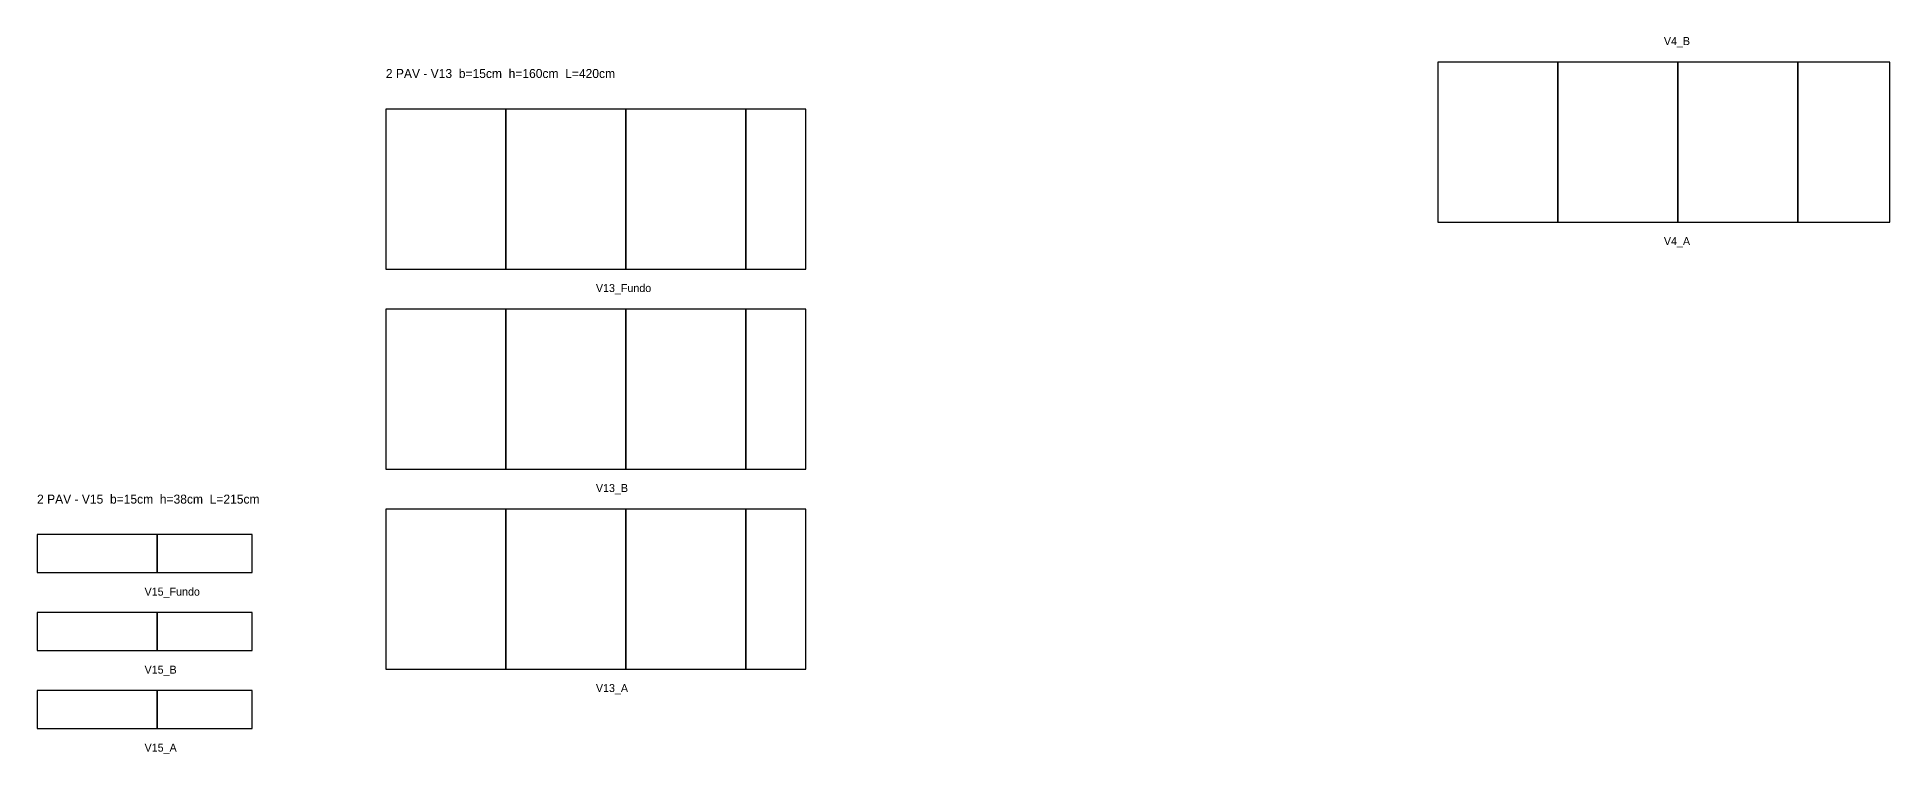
# Model space of a CAD drawing. Header units: metres. Extents: x 129372 to 135081, y 25296 to 34081.
# Drawn here: x 131643 to 133496, y 26626 to 27343 of the extents above; entities that cross this region are included whole.
import ezdxf

# ---------------------------------------------------------------- set-up
doc = ezdxf.new("R2010")
doc.units = ezdxf.units.M

msp = doc.modelspace()

# ---------------------------------------------------------------- linework, layer by layer
at = {"layer": 'Paineis'}
for points in [[(133043.75, 27158.3), (133163.75, 27158.3), (133163.75, 27318.3), (133043.75, 27318.3)], [(133163.75, 27158.3), (133283.75, 27158.3), (133283.75, 27318.3), (133163.75, 27318.3)], [(133283.75, 27158.3), (133403.75, 27158.3), (133403.75, 27318.3), (133283.75, 27318.3)], [(133403.75, 27158.3), (133495.75, 27158.3), (133495.75, 27318.3), (133403.75, 27318.3)], [(131991.96, 27111.35), (132111.96, 27111.35), (132111.96, 27271.35), (131991.96, 27271.35)], [(132111.96, 27111.35), (132231.96, 27111.35), (132231.96, 27271.35), (132111.96, 27271.35)], [(132231.96, 27111.35), (132351.96, 27111.35), (132351.96, 27271.35), (132231.96, 27271.35)], [(132351.96, 27111.35), (132411.96, 27111.35), (132411.96, 27271.35), (132351.96, 27271.35)], [(131991.96, 26911.35), (132111.96, 26911.35), (132111.96, 27071.35), (131991.96, 27071.35)], [(132111.96, 26911.35), (132231.96, 26911.35), (132231.96, 27071.35), (132111.96, 27071.35)], [(132231.96, 26911.35), (132351.96, 26911.35), (132351.96, 27071.35), (132231.96, 27071.35)], [(132351.96, 26911.35), (132411.96, 26911.35), (132411.96, 27071.35), (132351.96, 27071.35)], [(131991.96, 26711.35), (132111.96, 26711.35), (132111.96, 26871.35), (131991.96, 26871.35)], [(132111.96, 26711.35), (132231.96, 26711.35), (132231.96, 26871.35), (132111.96, 26871.35)], [(132231.96, 26711.35), (132351.96, 26711.35), (132351.96, 26871.35), (132231.96, 26871.35)], [(132351.96, 26711.35), (132411.96, 26711.35), (132411.96, 26871.35), (132351.96, 26871.35)], [(131643.21, 26807.74), (131763.21, 26807.74), (131763.21, 26845.74), (131643.21, 26845.74)], [(131763.21, 26807.74), (131858.21, 26807.74), (131858.21, 26845.74), (131763.21, 26845.74)], [(131643.21, 26729.74), (131763.21, 26729.74), (131763.21, 26767.74), (131643.21, 26767.74)], [(131763.21, 26729.74), (131858.21, 26729.74), (131858.21, 26767.74), (131763.21, 26767.74)], [(131643.21, 26651.74), (131763.21, 26651.74), (131763.21, 26689.74), (131643.21, 26689.74)], [(131763.21, 26651.74), (131858.21, 26651.74), (131858.21, 26689.74), (131763.21, 26689.74)]]:
    msp.add_lwpolyline(points, close=True, dxfattribs=at)

# ---------------------------------------------------------------- texts
at = {"layer": 'NOMENCLATURA', "char_height": 9, "attachment_point": 1}
for s, insert in [('2 PAV - V13  b=15cm  h=160cm  L=420cm', (131991.96, 27311.35)), ('2 PAV - V15  b=15cm  h=38cm  L=215cm', (131643.21, 26885.74))]:
    msp.add_mtext(s, dxfattribs=dict(at, insert=insert))
at = {"layer": 'Texto Secao', "char_height": 8, "attachment_point": 1}
for s, insert in [('V4_B', (133269.75, 27343.3)), ('V4_A', (133269.75, 27143.3)), ('V13_Fundo', (132201.96, 27096.35)), ('V13_B', (132201.96, 26896.35)), ('V15_Fundo', (131750.71, 26792.74)), ('V15_B', (131750.71, 26714.74)), ('V13_A', (132201.96, 26696.35)), ('V15_A', (131750.71, 26636.74))]:
    msp.add_mtext(s, dxfattribs=dict(at, insert=insert))

doc.saveas('drawing.dxf')
